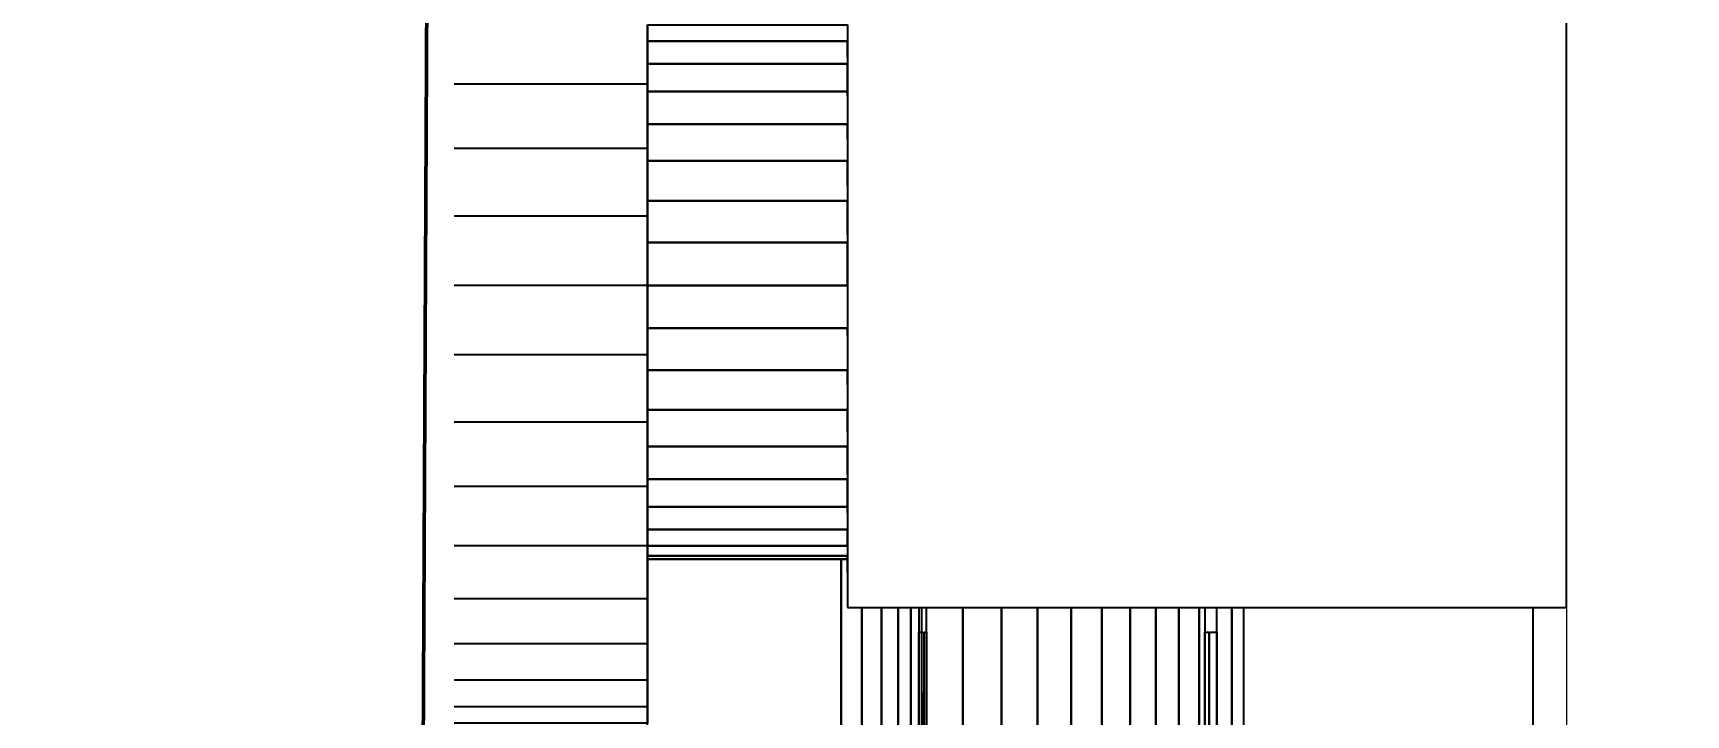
# Model space of a CAD drawing. Header units: millimetres. Extents: x 103208 to 171806, y -164 to 10038.
# Drawn here: x 107951.14 to 107964.26, y 6122.11 to 6127.52 of the extents above; entities that cross this region are included whole.
import ezdxf

# ---------------------------------------------------------------- set-up
doc = ezdxf.new("R2010")
doc.units = ezdxf.units.MM
for name, color, linetype, lineweight in [('MEDIDAS', 7, 'Continuous', 0), ('Moveis', 1, 'Continuous', 9), ('Parede Baixa', 5, 'Continuous', 50)]:
    doc.layers.add(name, color=color, linetype=linetype, lineweight=lineweight)
doc.layers.add('Piso', color=55, linetype='Continuous')
doc.styles.add('Valéria', font='romantic.ttf', dxfattribs={"height": 10})
doc.dimstyles.new('Cota - 50', dxfattribs={"dimtxt": 10, "dimasz": 5, "dimexe": 10, "dimexo": 20, "dimgap": 5, "dimtad": 1, "dimtxsty": 'Valéria', "dimblk": 'DOT', "dimcen": 0, "dimclrd": 12, "dimclre": 12, "dimclrt": 2, "dimazin": 2, "dimtfac": 1, "dimtix": 1, "dimtmove": 0, "dimatfit": 3, "dimldrblk": 'DOT', "dimfxl": 1, "dimarcsym": 0})

# ---------------------------------------------------------------- blocks, each defined once
blk = doc.blocks.new('_Dot')
at = {"color": 0, "linetype": 'ByBlock', "lineweight": -2}
blk.add_line((-0.5, 0), (-1, 0), dxfattribs=at)
at = {"color": 0, "linetype": 'ByBlock', "const_width": 0.5}
blk.add_lwpolyline([(-0.25, 0, 1), (0.25, 0, 1)], format="xyb", close=True, dxfattribs=at)
blk = doc.blocks.new('*D1096')
at = {"layer": 'Defpoints', "color": 0, "transparency": 16777216}
for p in [(109951.626, 6718.846, 9825), (110050.404, 6581.569), (107511.636, 4963.145, 9825)]:
    blk.add_point(p, dxfattribs=at)
at = {"layer": 'MEDIDAS', "color": 12, "lineweight": -2, "transparency": 16777216}
for p, q in [((109963.308, 6702.612), (110056.245, 6573.452)), ((107614.473, 4828.789), (110046.346, 6578.649)), ((107523.318, 4946.911), (107616.255, 4817.752))]:
    blk.add_line(p, q, dxfattribs=at)
at = {"layer": 'MEDIDAS', "color": 12, "lineweight": -2, "transparency": 16777216, "xscale": 5, "yscale": 5, "zscale": 5}
for p, rotation in [((110050.404, 6581.569), 35.73698977606095), ((107610.414, 4825.869), 215.736989776061)]:
    blk.add_blockref('_Dot', p, dxfattribs=dict(at, rotation=rotation))
at = {"layer": 'MEDIDAS', "color": 2, "transparency": 16777216, "insert": (108824.482, 5711.956), "char_height": 10, "attachment_point": 5, "rotation": 35.737, "style": 'Valéria'}
blk.add_mtext('3006', dxfattribs=at)

msp = doc.modelspace()

# ---------------------------------------------------------------- hatches: boundary and pattern name
at = {"layer": 'Piso'}
h = msp.add_hatch(dxfattribs=at)
h.set_pattern_fill('ANSI37', color=256, scale=13.333333, angle=-45)
h.set_pattern_definition([(360, (11654.687, -689.003), (3e-14, 42.333333), []), (90, (11654.687, -689.003), (-42.333333, 3e-14), [])])
h.paths.add_polyline_path([(108114.84319, 6248.87321), (108112.3433, 6248.92088), (108112.30517, 6246.92088), (108102.3433, 6246.92088), (108102.3433, 6176.42088), (108105.8433, 6176.42088), (108105.8433, 6177.92088), (108105.90236, 6178.25945), (108106.00619, 6178.46791), (108106.13619, 6178.62798), (108106.34172, 6178.78599), (108106.51047, 6178.86386), (108106.72667, 6178.91405), (108108.8433, 6178.92088), (108109.98975, 6177.77443), (108110.3433, 6176.92088), (108110.42283, 6176.91451), (108110.49164, 6176.89836), (108110.61144, 6176.8429), (108110.6756, 6176.79448), (108110.72302, 6176.74617), (108110.77014, 6176.68128), (108110.80009, 6176.62422), (108110.82138, 6176.56732), (108110.83831, 6176.49138), (108110.8433, 6176.42088), (108110.8433, 6173.92088), (108110.83294, 6173.81964), (108110.81687, 6173.76047), (108110.78472, 6173.68604), (108110.75795, 6173.64148), (108110.7192, 6173.59118), (108110.66729, 6173.54005), (108110.61124, 6173.49873), (108110.53669, 6173.45979), (108110.46516, 6173.43595), (108110.39962, 6173.42406), (108110.3433, 6173.42088), (108109.98975, 6172.56732), (108108.8433, 6171.42088), (108106.76324, 6171.42088), (108106.66865, 6171.43187), (108106.57606, 6171.4518), (108106.47358, 6171.48516), (108106.39522, 6171.51947), (108106.31857, 6171.56138), (108106.25677, 6171.60206), (108106.20388, 6171.64255), (108106.16049, 6171.68033), (108106.10367, 6171.73726), (108106.02359, 6171.83647), (108105.9852, 6171.89523), (108105.92862, 6172.00358), (108105.89626, 6172.08593), (108105.86446, 6172.20135), (108105.84935, 6172.29495), (108105.8433, 6173.92088), (108102.3433, 6173.92088), (108102.3433, 6169.92088), (108099.3433, 6169.92088), (108099.3433, 6173.92088), (108095.8433, 6173.92088), (108095.84716, 6172.33688), (108095.80595, 6172.06509), (108095.77239, 6171.97422), (108095.73368, 6171.89502), (108095.62184, 6171.73483), (108095.54007, 6171.65212), (108095.43904, 6171.57404), (108095.34791, 6171.52056), (108095.26513, 6171.48325), (108095.14702, 6171.44589), (108094.97289, 6171.42088), (108092.8433, 6171.42088), (108091.69685, 6172.56732), (108091.3433, 6173.42088), (108091.26617, 6173.42686), (108091.2074, 6173.4397), (108091.15067, 6173.45948), (108091.09491, 6173.48694), (108091.01382, 6173.54479), (108090.98223, 6173.56732), (108090.93909, 6173.62657), (108090.90325, 6173.68349), (108090.88157, 6173.72902), (108090.86917, 6173.76214), (108090.85774, 6173.80158), (108090.84376, 6173.89941), (108090.8433, 6176.42088), (108090.86083, 6176.5521), (108090.89183, 6176.63576), (108090.94955, 6176.72903), (108090.98975, 6176.79399), (108091.09295, 6176.85369), (108091.27583, 6176.9163), (108091.3433, 6176.92088), (108091.69685, 6177.77443), (108092.8433, 6178.92088), (108094.8433, 6178.92088), (108095.12706, 6178.87977), (108095.2582, 6178.83075), (108095.43131, 6178.72973), (108095.59375, 6178.5818), (108095.72098, 6178.40012), (108095.82727, 6178.0992), (108095.8433, 6177.57692), (108095.8433, 6176.42088), (108099.3433, 6176.42088), (108099.3433, 6248.92088), (108102.3433, 6248.93279), (108102.3433, 6251.92088), (108101.3433, 6251.92088), (108020.34173, 6250.68453), (108020.34173, 6246.97674), (108010.34173, 6246.97674), (108010.34173, 6249.37132), (108007.15765, 6249.3865), (108007.29075, 6178.52082), (107954.50454, 6178.20806), (107954.50454, 6175.21417), (107959.55167, 6175.21417), (107959.55167, 6173.01374), (107959.83224, 6172.83689), (107959.99512, 6172.68681), (107960.1682, 6172.47909), (107960.29475, 6172.2801), (107960.40138, 6172.06004), (107960.49353, 6171.80272), (107960.55435, 6171.55362), (107960.59012, 6171.30566), (107960.60178, 6171.06029), (107960.60178, 6154.75561), (107960.59012, 6154.51025), (107960.55364, 6154.25735), (107960.49353, 6154.01318), (107960.40138, 6153.75587), (107960.1682, 6153.33681), (107959.99512, 6153.12909), (107959.86431, 6153.01526), (107959.83224, 6152.97901), (107959.61385, 6152.83127), (107959.40043, 6152.73418), (107959.17854, 6152.67126), (107959.00248, 6152.65535), (107958.9476, 6152.6493), (107958.89215, 6152.65583), (107958.8375, 6152.67478), (107958.78499, 6152.70568), (107958.7359, 6152.74777), (107958.69146, 6152.80002), (107958.65276, 6152.86114), (107958.62074, 6152.92962), (107958.5962, 6153.00378), (107958.57973, 6153.08179), (107958.57176, 6153.16173), (107958.57247, 6153.24164), (107958.58184, 6153.31954), (107958.59965, 6153.39351), (107958.62734, 6153.4652), (107958.65862, 6153.52255), (107958.69832, 6153.57443), (107958.7436, 6153.61611), (107958.79332, 6153.64657), (107958.84628, 6153.66505), (107958.90115, 6153.6711), (107959.02637, 6153.68678), (107959.04762, 6153.69673), (107959.07672, 6153.70471), (107959.0978, 6153.71457), (107959.12688, 6153.73382), (107959.22207, 6153.79856), (107959.27264, 6153.8556), (107959.32883, 6153.92514), (107959.40334, 6154.0423), (107959.45668, 6154.14582), (107959.51611, 6154.31164), (107959.5496, 6154.45246), (107959.55244, 6154.4592), (107959.57805, 6154.77938), (107959.55167, 6170.09417), (107954.47807, 6170.09417), (107954.28242, 6131.60643), (107954.48052, 6131.59872), (107954.51072, 6131.78463), (107954.56626, 6131.91872), (107954.66797, 6132.05126), (107954.80052, 6132.15297), (107954.95487, 6132.21691), (107955.12052, 6132.23872), (107957.55252, 6132.23872), (107957.71816, 6132.21691), (107957.87252, 6132.15297), (107958.00507, 6132.05126), (107958.10677, 6131.91872), (107958.17071, 6131.76436), (107958.19252, 6131.59872), (107958.19831, 6130.38691), (107958.20692, 6130.39813), (107958.21635, 6130.40203), (107958.23092, 6130.40526), (107960.71156, 6130.40526), (107960.72113, 6130.40395), (107960.73006, 6130.40012), (107960.73772, 6130.39401), (107960.7436, 6130.38606), (107960.7471, 6130.37646), (107960.74855, 6130.36686), (107960.74855, 6128.07872), (107963.31252, 6128.07872), (107963.31252, 6148.92173), (108014.44451, 6148.92173), (108017.10125, 6148.76239), (108019.70433, 6148.20772), (108022.19525, 6147.27018), (108024.51804, 6145.97084), (108026.62051, 6144.33889), (108028.45543, 6142.411), (108029.98155, 6140.23049), (108031.16459, 6137.84636), (108031.97797, 6135.31218), (108032.40341, 6132.68489), (108032.60119, 6129.57388), (108032.67711, 6127.35524), (108032.67711, 6123.68219), (108032.40341, 6118.35255), (108031.99042, 6115.77747), (108031.20467, 6113.29067), (108030.06312, 6110.9458), (108028.59038, 6108.79345), (108026.81824, 6106.88005), (108024.78493, 6105.24689), (108022.53432, 6103.9292), (108020.11495, 6102.95541), (108017.57904, 6102.34654), (108014.9813, 6102.11571), (107963.31252, 6102.11571), (107963.31252, 6122.95872), (107960.74855, 6122.95872), (107960.74855, 6120.71566), (107960.7471, 6120.70606), (107960.7436, 6120.69646), (107960.73772, 6120.68851), (107960.73006, 6120.68241), (107960.72113, 6120.67857), (107960.71156, 6120.67726), (107958.19252, 6120.67726), (107958.19252, 6119.43872), (107958.17071, 6119.27307), (107958.10677, 6119.11872), (107958.00507, 6118.98617), (107957.87252, 6118.88446), (107957.71816, 6118.82052), (107957.55252, 6118.79872), (107955.12052, 6118.79872), (107954.95487, 6118.82052), (107954.80052, 6118.88446), (107954.66797, 6118.98617), (107954.56626, 6119.11872), (107954.50233, 6119.27307), (107954.48052, 6119.43872), (107954.22442, 6119.43872), (107954.08237, 6089.63766), (108114.08056, 6088.87503)])
h.paths.add_polyline_path([(107954.03471, 6079.63778), (107953.91676, 6054.89152), (107954.0763, 6054.83338), (107955.3513, 6054.36875), (107955.42014, 6054.33399), (107955.4843, 6054.28225), (107955.53939, 6054.21706), (107955.58166, 6054.14286), (107955.60823, 6054.06471), (107955.6173, 6053.98793), (107955.6173, 6048.06869), (107958.24871, 6048.06869), (107958.85288, 6047.66125), (107959.17914, 6047.51037), (107959.3502, 6047.4518), (107959.70047, 6047.3524), (107959.87968, 6047.31157), (107960.10777, 6047.26637), (107960.22013, 6047.23821), (107960.44317, 6047.17637), (107960.66284, 6047.10351), (107960.87915, 6047.01957), (107960.98646, 6046.97483), (107960.98646, 6047.56038), (107964.99627, 6047.56038), (107964.99627, 6046.43338), (107993.2226, 6046.43338), (107993.2226, 6059.00505), (108023.90449, 6059.00505), (108023.90449, 6028.26171), (107993.2226, 6028.26171), (107993.2226, 6040.83338), (107964.99627, 6040.83338), (107964.99627, 6039.70638), (107960.98646, 6039.70638), (107960.98646, 6040.29193), (107960.55384, 6040.12406), (107960.10777, 6040.00039), (107959.67363, 6039.91435), (107959.17895, 6039.75632), (107958.69756, 6039.51199), (107958.24871, 6039.19807), (107955.6173, 6039.19807), (107955.61824, 6033.25361), (107955.60822, 6033.17199), (107955.58832, 6033.11472), (107955.53884, 6033.03623), (107955.45222, 6032.95865), (107955.38572, 6032.9154), (107955.31732, 6032.88563), (107954.0763, 6032.43338), (107953.80971, 6032.43465), (107953.65339, 5999.63868), (108113.65158, 5998.87605), (108114.03289, 6078.87514)])

# ---------------------------------------------------------------- linework, layer by layer
at = {"layer": 'Moveis'}
msp.add_line((107963.31252, 6148.92173, 9825), (107963.31252, 6102.11571, 9825), dxfattribs=at)
at = {"layer": 'Parede Baixa'}
msp.add_line((107954.845, 6249.63584, 9825), (107953.65339, 5999.63868, 9825), dxfattribs=at)
at = {"layer": 'Piso'}
for p, q in [((107963.31252, 6122.95872, 9825), (107963.31252, 6128.07872, 9825)), ((107956.01652, 6127.45755, 9825), (107956.01652, 6127.58822, 9825)), ((107957.60372, 6127.58822, 9825), (107957.60372, 6127.45755, 9825)), ((107956.01652, 6127.27914, 9825), (107956.01652, 6127.45755, 9825)), ((107957.60372, 6127.45755, 9825), (107957.60372, 6127.32891, 9825)), ((107956.01652, 6127.11676, 9825), (107956.01652, 6127.27914, 9825)), ((107957.60372, 6127.32891, 9825), (107957.60372, 6127.27914, 9825)), ((107957.60372, 6127.27914, 9825), (107957.60372, 6127.05738, 9825)), ((107956.01652, 6127.05738, 9825), (107956.01652, 6127.11676, 9825)), ((107956.01652, 6126.79774, 9825), (107956.01652, 6127.05738, 9825)), ((107957.60372, 6127.05738, 9825), (107957.60372, 6127.02345, 9825)), ((107957.60372, 6127.02345, 9825), (107957.60372, 6126.79774, 9825)), ((107956.01652, 6126.60646, 9825), (107956.01652, 6126.79774, 9825)), ((107957.60372, 6126.79774, 9825), (107957.60372, 6126.68093, 9825)), ((107956.01652, 6126.5066, 9825), (107956.01652, 6126.60646, 9825)), ((107957.60372, 6126.68093, 9825), (107957.60372, 6126.5066, 9825)), ((107956.01652, 6126.19114, 9825), (107956.01652, 6126.5066, 9825)), ((107957.60372, 6126.5066, 9825), (107957.60372, 6126.3098, 9825)), ((107957.60372, 6126.3098, 9825), (107957.60372, 6126.19114, 9825)), ((107956.01652, 6126.06937, 9825), (107956.01652, 6126.19114, 9825)), ((107957.60372, 6126.19114, 9825), (107957.60372, 6125.91919, 9825)), ((107956.01652, 6125.85912, 9825), (107956.01652, 6126.06937, 9825)), ((107957.60372, 6125.91919, 9825), (107957.60372, 6125.85912, 9825)), ((107956.01652, 6125.51872, 9825), (107956.01652, 6125.85912, 9825)), ((107957.60372, 6125.85912, 9825), (107957.60372, 6125.51872, 9825)), ((107956.01652, 6125.17832, 9825), (107956.01652, 6125.51872, 9825)), ((107957.60372, 6125.51872, 9825), (107957.60372, 6125.17832, 9825)), ((107956.01652, 6124.96807, 9825), (107956.01652, 6125.17832, 9825)), ((107957.60372, 6125.17832, 9825), (107957.60372, 6125.11824, 9825)), ((107957.60372, 6125.11824, 9825), (107957.60372, 6124.8463, 9825)), ((107956.01652, 6124.8463, 9825), (107956.01652, 6124.96807, 9825)), ((107956.01652, 6124.53083, 9825), (107956.01652, 6124.8463, 9825)), ((107957.60372, 6124.8463, 9825), (107957.60372, 6124.72763, 9825)), ((107957.60372, 6124.72763, 9825), (107957.60372, 6124.53083, 9825)), ((107956.01652, 6124.43098, 9825), (107956.01652, 6124.53083, 9825)), ((107957.60372, 6124.53083, 9825), (107957.60372, 6124.3565, 9825)), ((107956.01652, 6124.2397, 9825), (107956.01652, 6124.43098, 9825)), ((107957.60372, 6124.3565, 9825), (107957.60372, 6124.2397, 9825)), ((107956.01652, 6123.98005, 9825), (107956.01652, 6124.2397, 9825)), ((107957.60372, 6124.2397, 9825), (107957.60372, 6124.01399, 9825)), ((107956.01652, 6123.92067, 9825), (107956.01652, 6123.98005, 9825)), ((107957.60372, 6124.01399, 9825), (107957.60372, 6123.98005, 9825)), ((107957.60372, 6123.98005, 9825), (107957.60372, 6123.7583, 9825)), ((107956.01652, 6123.7583, 9825), (107956.01652, 6123.92067, 9825)), ((107956.01652, 6123.57989, 9825), (107956.01652, 6123.7583, 9825)), ((107957.60372, 6123.7583, 9825), (107957.60372, 6123.70852, 9825)), ((107957.60372, 6123.70852, 9825), (107957.60372, 6123.57989, 9825)), ((107956.01652, 6123.44922, 9825), (107956.01652, 6123.57989, 9825)), ((107957.60372, 6123.57989, 9825), (107957.60372, 6123.44922, 9825)), ((107956.01652, 6123.36951, 9825), (107956.01652, 6123.44922, 9825)), ((107957.60372, 6123.44922, 9825), (107957.60372, 6123.36951, 9825)), ((107956.01652, 6123.34272, 9825), (107956.01652, 6123.36951, 9825)), ((107956.01652, 6123.34272, 9825), (107957.55252, 6123.34272, 9825)), ((107956.01652, 6123.0297, 9825), (107956.01652, 6123.34272, 9825)), ((107957.55252, 6123.34272, 9825), (107957.60372, 6123.34272, 9825)), ((107957.60372, 6123.36951, 9825), (107957.60372, 6123.34272, 9825)), ((107957.60372, 6123.34272, 9825), (107957.60372, 6123.23774, 9825)), ((107957.60372, 6123.23774, 9825), (107957.60372, 6123.08401, 9825)), ((107956.01652, 6122.67098, 9825), (107956.01652, 6123.0297, 9825)), ((107957.60372, 6123.08401, 9825), (107957.60372, 6122.99023, 9825)), ((107957.60372, 6122.99023, 9825), (107957.60372, 6122.95872, 9825)), ((107957.60372, 6122.95872, 9825), (107957.71816, 6122.95872, 9825)), ((107957.71816, 6122.95872, 9825), (107957.87252, 6122.95872, 9825)), ((107957.87252, 6122.95872, 9825), (107958.00507, 6122.95872, 9825)), ((107958.00507, 6122.95872, 9825), (107958.10677, 6122.95872, 9825)), ((107958.10677, 6122.95872, 9825), (107958.17071, 6122.95872, 9825)), ((107958.17071, 6122.95872, 9825), (107958.19252, 6122.95872, 9825)), ((107958.19252, 6122.95872, 9825), (107958.19252, 6122.88861, 9825)), ((107958.19252, 6122.95872, 9825), (107958.20377, 6122.95872, 9825)), ((107958.19252, 6122.88861, 9825), (107958.19252, 6122.79483, 9825)), ((107958.20377, 6122.95872, 9825), (107958.21172, 6122.95872, 9825)), ((107958.21172, 6122.95872, 9825), (107958.23092, 6122.95872, 9825)), ((107958.23092, 6122.95872, 9825), (107958.51944, 6122.95872, 9825)), ((107958.51944, 6122.95872, 9825), (107958.82611, 6122.95872, 9825)), ((107958.82611, 6122.95872, 9825), (107959.11238, 6122.95872, 9825)), ((107959.11238, 6122.95872, 9825), (107959.37813, 6122.95872, 9825)), ((107959.37813, 6122.95872, 9825), (107959.62323, 6122.95872, 9825)), ((107959.62323, 6122.95872, 9825), (107959.84757, 6122.95872, 9825)), ((107959.84757, 6122.95872, 9825), (107960.05104, 6122.95872, 9825)), ((107960.05104, 6122.95872, 9825), (107960.23356, 6122.95872, 9825)), ((107960.23356, 6122.95872, 9825), (107960.39503, 6122.95872, 9825)), ((107960.39503, 6122.95872, 9825), (107960.4392, 6122.95872, 9825)), ((107960.4392, 6122.95872, 9825), (107960.4392, 6122.88861, 9825)), ((107960.4392, 6122.95872, 9825), (107960.47132, 6122.95872, 9825)), ((107960.4392, 6122.88861, 9825), (107960.4392, 6122.79483, 9825)), ((107960.47132, 6122.95872, 9825), (107960.47862, 6122.95872, 9825)), ((107960.47862, 6122.95872, 9825), (107960.53539, 6122.95872, 9825)), ((107960.53539, 6122.95872, 9825), (107960.65457, 6122.95872, 9825)), ((107960.65457, 6122.95872, 9825), (107960.74855, 6122.95872, 9825)), ((107960.74855, 6122.95872, 9825), (107960.74855, 6122.88861, 9825)), ((107960.74855, 6122.95872, 9825), (107963.31252, 6122.95872, 9825)), ((107960.74855, 6122.88861, 9825), (107960.74855, 6122.79483, 9825)), ((107958.17071, 6122.76332, 9825), (107958.19252, 6122.76332, 9825)), ((107958.19252, 6122.79483, 9825), (107958.19252, 6122.76332, 9825)), ((107958.19252, 6122.76332, 9825), (107958.20377, 6122.76332, 9825)), ((107958.19252, 6122.76332, 9825), (107958.19252, 6120.71566, 9825)), ((107958.19252, 6122.76332, 9825), (107958.19766, 6120.71566, 9825)), ((107958.21172, 6122.76332, 9825), (107958.23092, 6122.76332, 9825)), ((107960.4392, 6122.79483, 9825), (107960.4392, 6122.76332, 9825)), ((107960.4392, 6122.76332, 9825), (107960.47132, 6122.76332, 9825)), ((107960.4392, 6122.76332, 9825), (107960.4392, 6120.71566, 9825)), ((107960.47862, 6122.76332, 9825), (107960.53539, 6122.76332, 9825)), ((107960.74855, 6122.79483, 9825), (107960.74855, 6122.76332, 9825)), ((107960.74855, 6122.76332, 9825), (107960.74855, 6120.71566, 9825)), ((107956.01652, 6122.38237, 9825), (107956.01652, 6122.67098, 9825)), ((107956.01652, 6122.171, 9825), (107956.01652, 6122.38237, 9825)), ((107956.01652, 6122.04205, 9825), (107956.01652, 6122.171, 9825))]:
    msp.add_line(p, q, dxfattribs=at)
for points, invisible_edges in [([(107954.48052, 6127.11676, 9825), (107956.01652, 6127.58822, 9825), (107956.01652, 6127.11676, 9825)], 3), ([(107957.60372, 6127.58822, 9825), (107956.01652, 6127.45755, 9825), (107956.01652, 6127.58822, 9825)], 1), ([(107956.01652, 6127.45755, 9825), (107957.60372, 6127.58822, 9825), (107957.60372, 6127.45755, 9825)], 1), ([(107956.01652, 6127.11676, 9825), (107956.01652, 6127.58822, 9825), (107956.01652, 6127.45755, 9825)], 13), ([(107957.60372, 6127.45755, 9825), (107964.13172, 6127.5898, 9825), (107957.60372, 6127.32891, 9825)], 3), ([(107957.60372, 6127.45755, 9825), (107956.01652, 6127.27914, 9825), (107956.01652, 6127.45755, 9825)], 1), ([(107956.01652, 6127.27914, 9825), (107957.60372, 6127.45755, 9825), (107957.60372, 6127.27914, 9825)], 3), ([(107956.01652, 6127.11676, 9825), (107956.01652, 6127.45755, 9825), (107956.01652, 6127.27914, 9825)], 1), ([(107957.60372, 6127.27914, 9825), (107957.60372, 6127.45755, 9825), (107957.60372, 6127.32891, 9825)], 1), ([(107957.60372, 6127.27914, 9825), (107956.01652, 6127.11676, 9825), (107956.01652, 6127.27914, 9825)], 1), ([(107956.01652, 6127.11676, 9825), (107957.60372, 6127.27914, 9825), (107956.01652, 6127.05738, 9825)], 3), ([(107956.01652, 6127.05738, 9825), (107957.60372, 6127.27914, 9825), (107957.60372, 6127.05738, 9825)], 1), ([(107957.60372, 6127.27914, 9825), (107964.13172, 6127.32891, 9825), (107957.60372, 6127.05738, 9825)], 3), ([(107957.60372, 6127.05738, 9825), (107964.13172, 6127.32891, 9825), (107957.60372, 6127.02345, 9825)], 3), ([(107954.48052, 6126.60646, 9825), (107956.01652, 6127.11676, 9825), (107956.01652, 6126.60646, 9825)], 3), ([(107956.01652, 6126.60646, 9825), (107956.01652, 6127.11676, 9825), (107956.01652, 6127.05738, 9825)], 13), ([(107957.60372, 6127.05738, 9825), (107956.01652, 6126.79774, 9825), (107956.01652, 6127.05738, 9825)], 1), ([(107956.01652, 6126.79774, 9825), (107957.60372, 6127.05738, 9825), (107957.60372, 6126.79774, 9825)], 3), ([(107956.01652, 6126.60646, 9825), (107956.01652, 6127.05738, 9825), (107956.01652, 6126.79774, 9825)], 1), ([(107957.60372, 6126.79774, 9825), (107957.60372, 6127.05738, 9825), (107957.60372, 6127.02345, 9825)], 1), ([(107957.60372, 6126.79774, 9825), (107964.13172, 6127.02345, 9825), (107957.60372, 6126.68093, 9825)], 3), ([(107957.60372, 6126.79774, 9825), (107956.01652, 6126.60646, 9825), (107956.01652, 6126.79774, 9825)], 1), ([(107956.01652, 6126.60646, 9825), (107957.60372, 6126.79774, 9825), (107956.01652, 6126.5066, 9825)], 3), ([(107956.01652, 6126.5066, 9825), (107957.60372, 6126.79774, 9825), (107957.60372, 6126.5066, 9825)], 3), ([(107957.60372, 6126.5066, 9825), (107957.60372, 6126.79774, 9825), (107957.60372, 6126.68093, 9825)], 1), ([(107954.48052, 6126.06937, 9825), (107956.01652, 6126.60646, 9825), (107956.01652, 6126.06937, 9825)], 3), ([(107956.01652, 6126.06937, 9825), (107956.01652, 6126.60646, 9825), (107956.01652, 6126.5066, 9825)], 13), ([(107957.60372, 6126.5066, 9825), (107964.13172, 6126.68093, 9825), (107957.60372, 6126.3098, 9825)], 3), ([(107957.60372, 6126.5066, 9825), (107956.01652, 6126.19114, 9825), (107956.01652, 6126.5066, 9825)], 1), ([(107956.01652, 6126.19114, 9825), (107957.60372, 6126.5066, 9825), (107957.60372, 6126.19114, 9825)], 3), ([(107956.01652, 6126.06937, 9825), (107956.01652, 6126.5066, 9825), (107956.01652, 6126.19114, 9825)], 1), ([(107957.60372, 6126.19114, 9825), (107957.60372, 6126.5066, 9825), (107957.60372, 6126.3098, 9825)], 1), ([(107957.60372, 6126.19114, 9825), (107964.13172, 6126.3098, 9825), (107957.60372, 6125.91919, 9825)], 3), ([(107957.60372, 6126.19114, 9825), (107956.01652, 6126.06937, 9825), (107956.01652, 6126.19114, 9825)], 1), ([(107956.01652, 6126.06937, 9825), (107957.60372, 6126.19114, 9825), (107956.01652, 6125.85912, 9825)], 3), ([(107956.01652, 6125.85912, 9825), (107957.60372, 6126.19114, 9825), (107957.60372, 6125.85912, 9825)], 3), ([(107957.60372, 6125.85912, 9825), (107957.60372, 6126.19114, 9825), (107957.60372, 6125.91919, 9825)], 1), ([(107954.48052, 6125.51872, 9825), (107956.01652, 6126.06937, 9825), (107956.01652, 6125.51872, 9825)], 3), ([(107956.01652, 6125.51872, 9825), (107956.01652, 6126.06937, 9825), (107956.01652, 6125.85912, 9825)], 1), ([(107957.60372, 6125.85912, 9825), (107964.13172, 6125.91919, 9825), (107957.60372, 6125.51872, 9825)], 3), ([(107957.60372, 6125.85912, 9825), (107956.01652, 6125.51872, 9825), (107956.01652, 6125.85912, 9825)], 1), ([(107956.01652, 6125.51872, 9825), (107957.60372, 6125.85912, 9825), (107957.60372, 6125.51872, 9825)], 1), ([(107954.48052, 6124.96807, 9825), (107956.01652, 6125.51872, 9825), (107956.01652, 6124.96807, 9825)], 3), ([(107957.60372, 6125.51872, 9825), (107956.01652, 6125.17832, 9825), (107956.01652, 6125.51872, 9825)], 1), ([(107956.01652, 6125.17832, 9825), (107957.60372, 6125.51872, 9825), (107957.60372, 6125.17832, 9825)], 1), ([(107956.01652, 6124.96807, 9825), (107956.01652, 6125.51872, 9825), (107956.01652, 6125.17832, 9825)], 1), ([(107957.60372, 6125.17832, 9825), (107964.13172, 6125.51872, 9825), (107957.60372, 6125.11824, 9825)], 3), ([(107957.60372, 6125.17832, 9825), (107956.01652, 6124.96807, 9825), (107956.01652, 6125.17832, 9825)], 1), ([(107956.01652, 6124.96807, 9825), (107957.60372, 6125.17832, 9825), (107956.01652, 6124.8463, 9825)], 3), ([(107956.01652, 6124.8463, 9825), (107957.60372, 6125.17832, 9825), (107957.60372, 6124.8463, 9825)], 3), ([(107957.60372, 6124.8463, 9825), (107957.60372, 6125.17832, 9825), (107957.60372, 6125.11824, 9825)], 1), ([(107957.60372, 6124.8463, 9825), (107964.13172, 6125.11824, 9825), (107957.60372, 6124.72763, 9825)], 3), ([(107954.48052, 6124.43098, 9825), (107956.01652, 6124.96807, 9825), (107956.01652, 6124.43098, 9825)], 3), ([(107956.01652, 6124.43098, 9825), (107956.01652, 6124.96807, 9825), (107956.01652, 6124.8463, 9825)], 13), ([(107957.60372, 6124.8463, 9825), (107956.01652, 6124.53083, 9825), (107956.01652, 6124.8463, 9825)], 1), ([(107956.01652, 6124.53083, 9825), (107957.60372, 6124.8463, 9825), (107957.60372, 6124.53083, 9825)], 3), ([(107956.01652, 6124.43098, 9825), (107956.01652, 6124.8463, 9825), (107956.01652, 6124.53083, 9825)], 1), ([(107957.60372, 6124.53083, 9825), (107957.60372, 6124.8463, 9825), (107957.60372, 6124.72763, 9825)], 1), ([(107957.60372, 6124.53083, 9825), (107964.13172, 6124.72763, 9825), (107957.60372, 6124.3565, 9825)], 3), ([(107957.60372, 6124.53083, 9825), (107956.01652, 6124.43098, 9825), (107956.01652, 6124.53083, 9825)], 1), ([(107956.01652, 6124.43098, 9825), (107957.60372, 6124.53083, 9825), (107956.01652, 6124.2397, 9825)], 3), ([(107956.01652, 6124.2397, 9825), (107957.60372, 6124.53083, 9825), (107957.60372, 6124.2397, 9825)], 3), ([(107957.60372, 6124.2397, 9825), (107957.60372, 6124.53083, 9825), (107957.60372, 6124.3565, 9825)], 1), ([(107954.48052, 6123.92067, 9825), (107956.01652, 6124.43098, 9825), (107956.01652, 6123.92067, 9825)], 3), ([(107956.01652, 6123.92067, 9825), (107956.01652, 6124.43098, 9825), (107956.01652, 6124.2397, 9825)], 13), ([(107957.60372, 6124.2397, 9825), (107964.13172, 6124.3565, 9825), (107957.60372, 6124.01399, 9825)], 3), ([(107957.60372, 6124.2397, 9825), (107956.01652, 6123.98005, 9825), (107956.01652, 6124.2397, 9825)], 1), ([(107956.01652, 6123.98005, 9825), (107957.60372, 6124.2397, 9825), (107957.60372, 6123.98005, 9825)], 3), ([(107956.01652, 6123.92067, 9825), (107956.01652, 6124.2397, 9825), (107956.01652, 6123.98005, 9825)], 1), ([(107957.60372, 6123.98005, 9825), (107957.60372, 6124.2397, 9825), (107957.60372, 6124.01399, 9825)], 1), ([(107957.60372, 6123.98005, 9825), (107956.01652, 6123.92067, 9825), (107956.01652, 6123.98005, 9825)], 1), ([(107956.01652, 6123.92067, 9825), (107957.60372, 6123.98005, 9825), (107956.01652, 6123.7583, 9825)], 3), ([(107956.01652, 6123.7583, 9825), (107957.60372, 6123.98005, 9825), (107957.60372, 6123.7583, 9825)], 1), ([(107957.60372, 6123.98005, 9825), (107964.13172, 6124.01399, 9825), (107957.60372, 6123.7583, 9825)], 3), ([(107957.60372, 6123.7583, 9825), (107964.13172, 6124.01399, 9825), (107957.60372, 6123.70852, 9825)], 3), ([(107954.48052, 6123.44971, 9825), (107956.01652, 6123.92067, 9825), (107956.01652, 6123.44922, 9825)], 3), ([(107956.01652, 6123.44922, 9825), (107956.01652, 6123.92067, 9825), (107956.01652, 6123.7583, 9825)], 13), ([(107957.60372, 6123.7583, 9825), (107956.01652, 6123.57989, 9825), (107956.01652, 6123.7583, 9825)], 1), ([(107956.01652, 6123.57989, 9825), (107957.60372, 6123.7583, 9825), (107957.60372, 6123.57989, 9825)], 3), ([(107956.01652, 6123.44922, 9825), (107956.01652, 6123.7583, 9825), (107956.01652, 6123.57989, 9825)], 1), ([(107957.60372, 6123.57989, 9825), (107957.60372, 6123.7583, 9825), (107957.60372, 6123.70852, 9825)], 1), ([(107957.60372, 6123.57989, 9825), (107964.13172, 6123.70852, 9825), (107957.60372, 6123.44922, 9825)], 3), ([(107957.60372, 6123.57989, 9825), (107956.01652, 6123.44922, 9825), (107956.01652, 6123.57989, 9825)], 1), ([(107956.01652, 6123.44922, 9825), (107957.60372, 6123.57989, 9825), (107957.60372, 6123.44922, 9825)], 1), ([(107954.48052, 6123.0297, 9825), (107956.01652, 6123.44922, 9825), (107956.01652, 6123.0297, 9825)], 3), ([(107957.60372, 6123.44922, 9825), (107956.01652, 6123.36951, 9825), (107956.01652, 6123.44922, 9825)], 1), ([(107956.01652, 6123.36951, 9825), (107957.60372, 6123.44922, 9825), (107957.60372, 6123.36951, 9825)], 1), ([(107956.01652, 6123.0297, 9825), (107956.01652, 6123.44922, 9825), (107956.01652, 6123.36951, 9825)], 13), ([(107957.60372, 6123.36951, 9825), (107964.13172, 6123.44763, 9825), (107957.60372, 6123.34272, 9825)], 3), ([(107957.60372, 6123.34272, 9825), (107964.13172, 6123.44763, 9825), (107957.60372, 6123.23774, 9825)], 3), ([(107957.60372, 6123.36951, 9825), (107956.01652, 6123.34272, 9825), (107956.01652, 6123.36951, 9825)], 1), ([(107956.01652, 6123.34272, 9825), (107957.60372, 6123.36951, 9825), (107957.55252, 6123.34272, 9825)], 3), ([(107956.01652, 6123.0297, 9825), (107956.01652, 6123.36951, 9825), (107956.01652, 6123.34272, 9825)], 1), ([(107957.55252, 6123.34272, 9825), (107956.01652, 6123.0297, 9825), (107956.01652, 6123.34272, 9825)], 1), ([(107956.01652, 6123.0297, 9825), (107957.55252, 6123.34272, 9825), (107956.01652, 6122.67098, 9825)], 3), ([(107956.01652, 6122.67098, 9825), (107957.55252, 6123.34272, 9825), (107956.01652, 6122.38237, 9825)], 3), ([(107956.01652, 6122.38237, 9825), (107957.55252, 6123.34272, 9825), (107956.01652, 6122.171, 9825)], 3), ([(107956.01652, 6122.171, 9825), (107957.55252, 6123.34272, 9825), (107956.01652, 6122.04205, 9825)], 3), ([(107956.01652, 6122.04205, 9825), (107957.55252, 6123.34272, 9825), (107956.01652, 6121.99872, 9825)], 3), ([(107957.55252, 6119.43872, 9825), (107956.01652, 6121.99872, 9825), (107957.55252, 6123.34272, 9825)], 3), ([(107957.55252, 6123.34272, 9825), (107957.60372, 6123.36951, 9825), (107957.60372, 6123.34272, 9825)], 1), ([(107957.60372, 6123.34272, 9825), (107957.55252, 6119.43872, 9825), (107957.55252, 6123.34272, 9825)], 1), ([(107957.60372, 6122.95872, 9825), (107957.60372, 6123.34272, 9825), (107957.60372, 6123.23774, 9825)], 13), ([(107957.60372, 6122.95872, 9825), (107957.60372, 6123.23774, 9825), (107957.60372, 6123.08401, 9825)], 13), ([(107954.48052, 6122.67098, 9825), (107956.01652, 6123.0297, 9825), (107956.01652, 6122.67098, 9825)], 1), ([(107957.60372, 6122.95872, 9825), (107957.60372, 6123.08401, 9825), (107957.60372, 6122.99023, 9825)], 1), ([(107957.55252, 6119.43872, 9825), (107957.60372, 6122.95872, 9825), (107957.71816, 6119.43872, 9825)], 3), ([(107957.71816, 6119.43872, 9825), (107957.60372, 6122.95872, 9825), (107957.71816, 6122.95872, 9825)], 1), ([(107957.87252, 6122.95872, 9825), (107957.71816, 6119.43872, 9825), (107957.71816, 6122.95872, 9825)], 1), ([(107957.71816, 6119.43872, 9825), (107957.87252, 6122.95872, 9825), (107957.87252, 6119.43872, 9825)], 1), ([(107958.00507, 6122.95872, 9825), (107957.87252, 6119.43872, 9825), (107957.87252, 6122.95872, 9825)], 1), ([(107957.87252, 6119.43872, 9825), (107958.00507, 6122.95872, 9825), (107958.00507, 6119.43872, 9825)], 1), ([(107958.10677, 6122.95872, 9825), (107958.00507, 6119.43872, 9825), (107958.00507, 6122.95872, 9825)], 1), ([(107958.00507, 6119.43872, 9825), (107958.10677, 6122.95872, 9825), (107958.10677, 6119.43872, 9825)], 1), ([(107958.17071, 6122.95872, 9825), (107958.10677, 6119.43872, 9825), (107958.10677, 6122.95872, 9825)], 1), ([(107958.10677, 6119.43872, 9825), (107958.17071, 6122.95872, 9825), (107958.17071, 6119.43872, 9825)], 3), ([(107958.17071, 6119.43872, 9825), (107958.17071, 6122.95872, 9825), (107958.17071, 6122.88861, 9825)], 13), ([(107958.17071, 6119.43872, 9825), (107958.17071, 6122.88861, 9825), (107958.17071, 6122.79483, 9825)], 13), ([(107958.51944, 6122.95872, 9825), (107958.23092, 6122.88861, 9825), (107958.23092, 6122.95872, 9825)], 1), ([(107958.23092, 6122.88861, 9825), (107958.51944, 6122.95872, 9825), (107958.23092, 6122.79483, 9825)], 3), ([(107958.23092, 6122.79483, 9825), (107958.51944, 6122.95872, 9825), (107958.23092, 6122.76332, 9825)], 3), ([(107958.23092, 6122.76332, 9825), (107958.51944, 6122.95872, 9825), (107958.23092, 6120.71566, 9825)], 3), ([(107958.23092, 6120.71566, 9825), (107958.51944, 6122.95872, 9825), (107958.51944, 6120.71566, 9825)], 1), ([(107958.82611, 6122.95872, 9825), (107958.51944, 6120.71566, 9825), (107958.51944, 6122.95872, 9825)], 1), ([(107958.51944, 6120.71566, 9825), (107958.82611, 6122.95872, 9825), (107958.82611, 6120.71566, 9825)], 1), ([(107959.11238, 6122.95872, 9825), (107958.82611, 6120.71566, 9825), (107958.82611, 6122.95872, 9825)], 1), ([(107958.82611, 6120.71566, 9825), (107959.11238, 6122.95872, 9825), (107959.11238, 6120.71566, 9825)], 1), ([(107959.37813, 6122.95872, 9825), (107959.11238, 6120.71566, 9825), (107959.11238, 6122.95872, 9825)], 1), ([(107959.11238, 6120.71566, 9825), (107959.37813, 6122.95872, 9825), (107959.37813, 6120.71566, 9825)], 1), ([(107959.62323, 6122.95872, 9825), (107959.37813, 6120.71566, 9825), (107959.37813, 6122.95872, 9825)], 1), ([(107959.37813, 6120.71566, 9825), (107959.62323, 6122.95872, 9825), (107959.62323, 6120.71566, 9825)], 1), ([(107959.84757, 6122.95872, 9825), (107959.62323, 6120.71566, 9825), (107959.62323, 6122.95872, 9825)], 1), ([(107959.62323, 6120.71566, 9825), (107959.84757, 6122.95872, 9825), (107959.84757, 6120.71566, 9825)], 1), ([(107960.05104, 6122.95872, 9825), (107959.84757, 6120.71566, 9825), (107959.84757, 6122.95872, 9825)], 1), ([(107959.84757, 6120.71566, 9825), (107960.05104, 6122.95872, 9825), (107960.05104, 6120.71566, 9825)], 1), ([(107960.23356, 6122.95872, 9825), (107960.05104, 6120.71566, 9825), (107960.05104, 6122.95872, 9825)], 1), ([(107960.05104, 6120.71566, 9825), (107960.23356, 6122.95872, 9825), (107960.23356, 6120.71566, 9825)], 1), ([(107960.39503, 6122.95872, 9825), (107960.23356, 6120.71566, 9825), (107960.23356, 6122.95872, 9825)], 1), ([(107960.23356, 6120.71566, 9825), (107960.39503, 6122.95872, 9825), (107960.39503, 6120.71566, 9825)], 1), ([(107960.4392, 6122.95872, 9825), (107960.39503, 6120.71566, 9825), (107960.39503, 6122.95872, 9825)], 1), ([(107960.39503, 6120.71566, 9825), (107960.4392, 6122.95872, 9825), (107960.40587, 6120.71566, 9825)], 3), ([(107960.40587, 6120.71566, 9825), (107960.4392, 6122.95872, 9825), (107960.4392, 6120.71566, 9825)], 3), ([(107960.4392, 6120.71566, 9825), (107960.4392, 6122.95872, 9825), (107960.4392, 6122.88861, 9825)], 13), ([(107960.4392, 6120.71566, 9825), (107960.4392, 6122.88861, 9825), (107960.4392, 6122.79483, 9825)], 13), ([(107960.65457, 6122.95872, 9825), (107960.53539, 6122.88861, 9825), (107960.53539, 6122.95872, 9825)], 1), ([(107960.53539, 6122.88861, 9825), (107960.65457, 6122.95872, 9825), (107960.53539, 6122.79483, 9825)], 3), ([(107960.53539, 6122.79483, 9825), (107960.65457, 6122.95872, 9825), (107960.53539, 6122.76332, 9825)], 3), ([(107960.53539, 6122.76332, 9825), (107960.65457, 6122.95872, 9825), (107960.53539, 6120.71566, 9825)], 3), ([(107960.53539, 6120.71566, 9825), (107960.65457, 6122.95872, 9825), (107960.65457, 6120.71566, 9825)], 1), ([(107960.74855, 6122.95872, 9825), (107960.65457, 6120.71566, 9825), (107960.65457, 6122.95872, 9825)], 1), ([(107960.65457, 6120.71566, 9825), (107960.74855, 6122.95872, 9825), (107960.71552, 6120.71566, 9825)], 3), ([(107960.71552, 6120.71566, 9825), (107960.74855, 6122.95872, 9825), (107960.74855, 6120.71566, 9825)], 3), ([(107960.74855, 6120.71566, 9825), (107960.74855, 6122.95872, 9825), (107960.74855, 6122.88861, 9825)], 13), ([(107960.74855, 6120.71566, 9825), (107960.74855, 6122.88861, 9825), (107960.74855, 6122.79483, 9825)], 13), ([(107958.17071, 6119.43872, 9825), (107958.17071, 6122.79483, 9825), (107958.17071, 6122.76332, 9825)], 13), ([(107958.19252, 6122.76332, 9825), (107958.17071, 6120.67726, 9825), (107958.17071, 6122.76332, 9825)], 1), ([(107958.17071, 6120.67726, 9825), (107958.19252, 6122.76332, 9825), (107958.19252, 6120.67726, 9825)], 3), ([(107958.17071, 6119.43872, 9825), (107958.17071, 6122.76332, 9825), (107958.17071, 6120.67726, 9825)], 13), ([(107958.19252, 6120.67726, 9825), (107958.19252, 6122.76332, 9825), (107958.19252, 6120.71566, 9825)], 13), ([(107958.23092, 6122.76332, 9825), (107958.21172, 6120.71566, 9825), (107958.21172, 6122.76332, 9825)], 1), ([(107958.21172, 6120.71566, 9825), (107958.23092, 6122.76332, 9825), (107958.23092, 6120.71566, 9825)], 1), ([(107960.4392, 6120.71566, 9825), (107960.4392, 6122.79483, 9825), (107960.4392, 6122.76332, 9825)], 1), ([(107960.47132, 6122.76332, 9825), (107960.4392, 6120.71566, 9825), (107960.4392, 6122.76332, 9825)], 1), ([(107960.4392, 6120.71566, 9825), (107960.47132, 6122.76332, 9825), (107960.47132, 6120.71566, 9825)], 1), ([(107960.53539, 6122.76332, 9825), (107960.47862, 6120.71566, 9825), (107960.47862, 6122.76332, 9825)], 1), ([(107960.47862, 6120.71566, 9825), (107960.53539, 6122.76332, 9825), (107960.48381, 6120.71566, 9825)], 3), ([(107960.48381, 6120.71566, 9825), (107960.53539, 6122.76332, 9825), (107960.48522, 6120.70572, 9825)], 3), ([(107960.49732, 6120.67726, 9825), (107960.53539, 6122.76332, 9825), (107960.53539, 6120.71566, 9825)], 13), ([(107960.74855, 6120.71566, 9825), (107960.74855, 6122.79483, 9825), (107960.74855, 6122.76332, 9825)], 1), ([(107954.48052, 6122.38237, 9825), (107956.01652, 6122.67098, 9825), (107956.01652, 6122.38237, 9825)], 1), ([(107954.48052, 6122.171, 9825), (107956.01652, 6122.38237, 9825), (107956.01652, 6122.171, 9825)], 1), ([(107954.48052, 6122.04205, 9825), (107956.01652, 6122.171, 9825), (107956.01652, 6122.04205, 9825)], 1)]:
    msp.add_3dface(points, dxfattribs=dict(at, invisible_edges=invisible_edges))

# ---------------------------------------------------------------- dimensions: what is measured, and where the dimension line sits
at = {"layer": 'MEDIDAS'}
dim = msp.add_aligned_dim(p1=(107511.63637, 4963.1452, 9825), p2=(109951.62649, 6718.84569, 9825), distance=-169.12081, dimstyle='Cota - 50', dxfattribs=at)
dim.commit()
dim.dimension.update_dxf_attribs({"geometry": '*D1096', "text_midpoint": (108824.48199, 5711.9561)})

doc.saveas('drawing.dxf')
